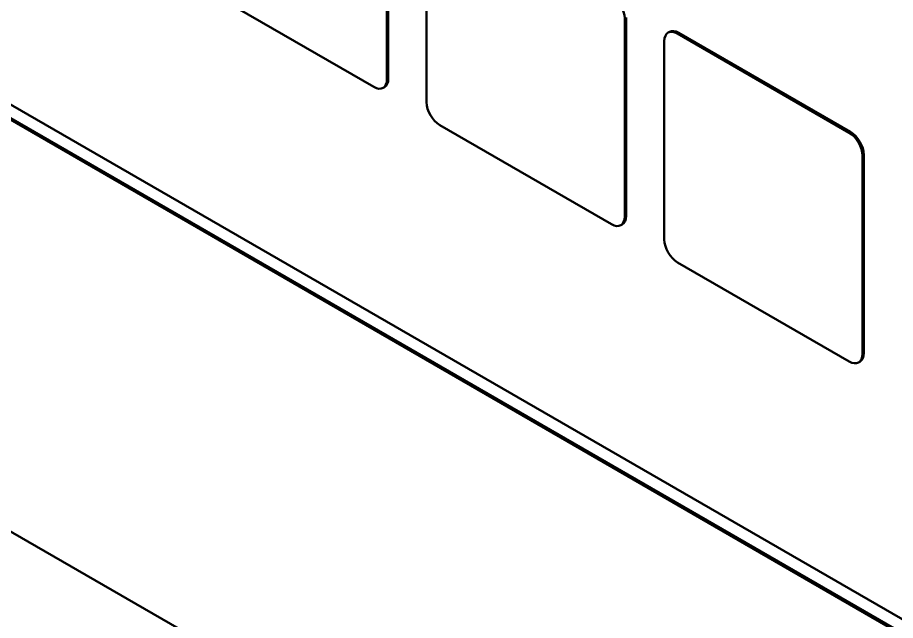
# Model space of a CAD drawing. Header units: millimetres. Extents: x 4735 to 8066, y 756 to 2595.
# Drawn here: x 6216.33 to 6263.33, y 2090.88 to 2123.16 of the extents above; entities that cross this region are included whole.
import ezdxf

# ---------------------------------------------------------------- set-up
doc = ezdxf.new("R2010")
doc.units = ezdxf.units.MM
doc.header["$LTSCALE"] = 1.8
doc.layers.add('외형선(ISO)', color=7, linetype='Continuous', lineweight=50)
doc.layers.add('좁은 외형선(ISO)', color=7, linetype='Continuous', lineweight=35)

msp = doc.modelspace()

# ---------------------------------------------------------------- linework, layer by layer
at = {"layer": '외형선(ISO)'}
for p, q in [((6043.848, 2217.869), (6315.377, 2061.101)), ((6315.377, 2060.285), (6043.848, 2217.052)), ((6043.919, 2217.093), (6315.448, 2060.326)), ((6335.176, 2026.809), (6024.049, 2206.438)), ((6236.111, 2130.463), (6236.111, 2119.848)), ((6236.181, 2130.504), (6236.181, 2119.889)), ((6238.232, 2118.624), (6238.232, 2129.238)), ((6235.403, 2119.44), (6226.211, 2124.747)), ((6248.839, 2123.114), (6248.839, 2112.5)), ((6248.909, 2123.155), (6248.909, 2112.541)), ((6251.238, 2122.388), (6251.167, 2122.347)), ((6251.667, 2122.298), (6260.859, 2116.991)), ((6251.738, 2122.339), (6260.93, 2117.031)), ((6250.96, 2111.275), (6250.96, 2121.89)), ((6235.974, 2119.431), (6235.903, 2119.391)), ((6248.131, 2112.092), (6238.939, 2117.399)), ((6261.566, 2115.766), (6261.566, 2105.151)), ((6261.637, 2115.807), (6261.637, 2105.192)), ((6248.702, 2112.083), (6248.631, 2112.042)), ((6260.859, 2104.743), (6251.667, 2110.05)), ((6261.43, 2104.734), (6261.359, 2104.694))]:
    msp.add_line(p, q, dxfattribs=at)
for centre, major_axis, start_param, end_param in [((6248.131, 2123.523), (0.5, -0.866), 0.785398, 2.356194), ((6251.667, 2121.481), (-0.5, 0.866), 5.497787, 7.068583), ((6251.738, 2121.522), (-0.5, 0.866), 5.497787, 6.283185), ((6235.403, 2120.257), (0.5, -0.866), 5.497787, 7.068583), ((6235.474, 2120.297), (0.5, -0.866), 0, 0.785398), ((6238.939, 2118.215), (-0.5, 0.866), 0.785398, 2.356194), ((6260.859, 2116.174), (0.5, -0.866), 0.785398, 2.356194), ((6260.93, 2116.215), (0.5, -0.866), 0.785398, 2.356194), ((6248.131, 2112.908), (0.5, -0.866), 5.497787, 7.068583), ((6248.202, 2112.949), (0.5, -0.866), 0, 0.785398), ((6251.667, 2110.867), (-0.5, 0.866), 0.785398, 2.356194), ((6260.859, 2105.56), (0.5, -0.866), 5.497787, 7.068583), ((6260.93, 2105.6), (0.5, -0.866), 0, 0.785398)]:
    msp.add_ellipse(centre, major_axis=major_axis, ratio=0.57735, start_param=start_param, end_param=end_param, dxfattribs=at)
at = {"layer": '좁은 외형선(ISO)'}
for p, q in [((6248.909, 2123.155), (6248.839, 2123.114)), ((6251.738, 2122.339), (6251.667, 2122.298)), ((6236.181, 2119.889), (6236.111, 2119.848)), ((6260.93, 2117.031), (6260.859, 2116.991)), ((6261.637, 2115.807), (6261.566, 2115.766)), ((6248.909, 2112.541), (6248.839, 2112.5)), ((6261.637, 2105.192), (6261.566, 2105.151))]:
    msp.add_line(p, q, dxfattribs=at)

doc.saveas('drawing.dxf')
